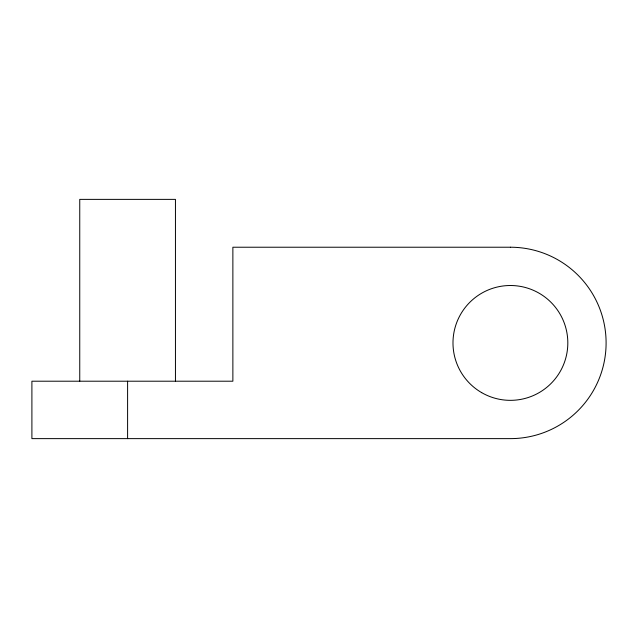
<?xml version="1.0" encoding="UTF-8"?>
<svg xmlns="http://www.w3.org/2000/svg" width="638" height="638" viewBox="0 0 638 638"><rect width="100%" height="100%" fill="white"/><g stroke="black" fill="none" stroke-linecap="round" stroke-linejoin="round"><path stroke-width="0.96" d="M175.45 381.205L175.45 199.375L79.75 199.375L79.75 381.205M127.6 381.205L127.6 438.625M510.4 247.225L232.87 247.225L232.87 381.205L31.9 381.205L31.9 438.625L510.4 438.625A95.7 95.7 0 0 0 606.1 342.925A95.7 95.7 0 0 0 510.4 247.225M481.69 392.649A57.42 57.42 0 0 0 567.82 342.925A57.42 57.42 0 0 0 481.69 293.201A57.42 57.42 0 0 0 481.69 392.649"/></g></svg>
